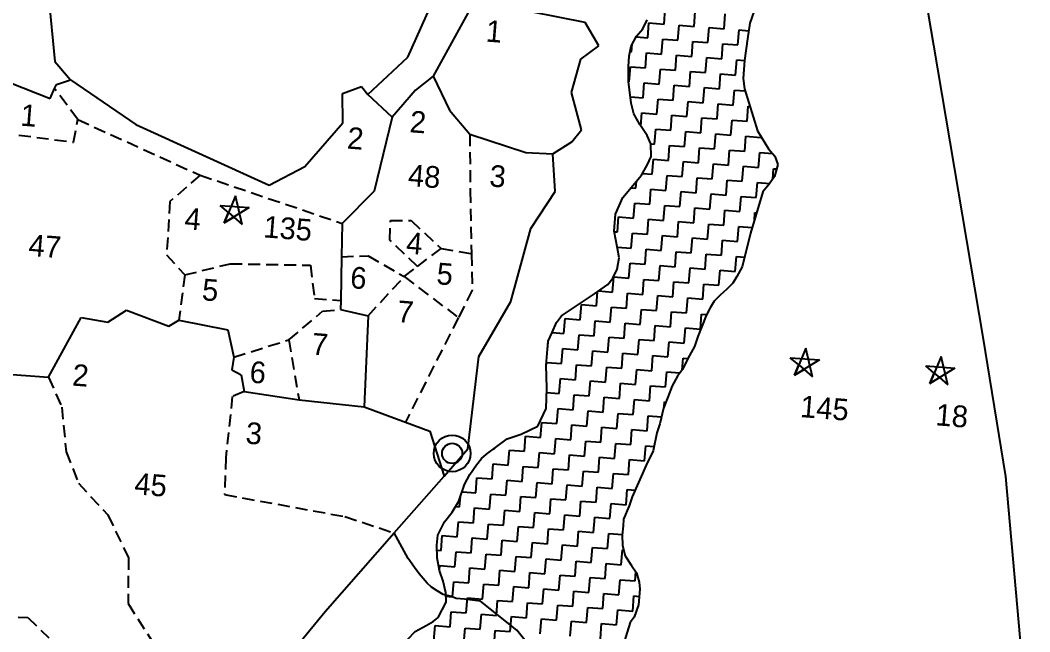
# Model space of a CAD drawing. Header units: metres. Extents: x 292752 to 294952, y 2098977 to 2102453.
# Drawn here: x 294385.6 to 294805.6, y 2101247 to 2101501.5 of the extents above; entities that cross this region are included whole.
import ezdxf
from ezdxf.enums import TextEntityAlignment as Align

# ---------------------------------------------------------------- set-up
doc = ezdxf.new("R2010")
doc.units = ezdxf.units.M
doc.linetypes.add('DASHED', pattern=[0.75, 0.5, -0.25])
for name, color, linetype in [('LINE_WATER', 4, 'Continuous'), ('POLY_HATCH', 12, 'Continuous'), ('POLY_PARCEL', 6, 'Continuous'), ('POLY_SUBPARCEL', 6, 'DASHED'), ('TEXT_MAPIN', 7, 'Continuous'), ('TEXT_PARCEL', 7, 'Continuous'), ('V_BOUND_LINE', 7, 'Continuous')]:
    doc.layers.add(name, color=color, linetype=linetype)
doc.styles.add('TEXT_MAP', font='', dxfattribs={"height": 2.5})
doc.styles.get('TEXT_MAP').set_extended_font_data('Kruti Dev 050')

msp = doc.modelspace()

# ---------------------------------------------------------------- linework, layer by layer
for p, q in [((294475.16, 2101428.37), (294470.49, 2101417.11)), ((294478, 2101416.51), (294475.16, 2101428.37)), ((294468.74, 2101424.43), (294480.88, 2101423.47)), ((294472.27, 2101421.41), (294468.74, 2101424.43)), ((294480.88, 2101423.47), (294470.48, 2101417.1)), ((294470.48, 2101417.1), (294472.27, 2101421.41)), ((294470.49, 2101417.11), (294474.46, 2101419.54)), ((294472.27, 2101421.41), (294474.46, 2101419.54)), ((294474.46, 2101419.54), (294478, 2101416.51)), ((294712.39, 2101364.98), (294707.72, 2101353.71)), ((294715.23, 2101353.12), (294712.39, 2101364.98)), ((294705.97, 2101361.04), (294718.12, 2101360.08)), ((294709.5, 2101358.02), (294705.97, 2101361.04)), ((294768.71, 2101361.55), (294764.04, 2101350.29)), ((294771.55, 2101349.7), (294768.71, 2101361.55)), ((294718.12, 2101360.08), (294707.72, 2101353.71)), ((294707.72, 2101353.71), (294709.5, 2101358.02)), ((294709.5, 2101358.02), (294711.69, 2101356.14)), ((294762.29, 2101357.61), (294774.43, 2101356.65)), ((294765.82, 2101354.59), (294762.29, 2101357.61)), ((294774.43, 2101356.65), (294764.03, 2101350.29)), ((294707.72, 2101353.71), (294711.69, 2101356.14)), ((294711.69, 2101356.14), (294715.23, 2101353.12)), ((294764.03, 2101350.29), (294765.82, 2101354.59)), ((294764.04, 2101350.29), (294768.01, 2101352.72)), ((294765.82, 2101354.59), (294768.01, 2101352.72)), ((294768.01, 2101352.72), (294771.55, 2101349.7))]:
    msp.add_line(p, q)
for radius in [7.63, 4.2]:
    msp.add_circle((294565.32, 2101321.21), radius)
at = {"layer": 'LINE_WATER'}
for p, q in [((294547.02, 2101277.51), (294541.14, 2101288.1)), ((294549.61, 2101273.77), (294547.02, 2101277.51)), ((294551.65, 2101271.04), (294549.61, 2101273.77)), ((294554.88, 2101267.26), (294551.65, 2101271.04)), ((294556.67, 2101265.51), (294554.88, 2101267.26)), ((294559.12, 2101264.03), (294556.67, 2101265.51)), ((294561.58, 2101262.55), (294559.12, 2101264.03)), ((294565.04, 2101261.64), (294561.58, 2101262.55)), ((294566.91, 2101260.85), (294565.04, 2101261.64)), ((294570.42, 2101260.57), (294566.91, 2101260.85)), ((294577.1, 2101259.72), (294570.42, 2101260.57)), ((294592.21, 2101247.61), (294577.1, 2101259.72)), ((294600.39, 2101237.33), (294592.21, 2101247.61))]:
    msp.add_line(p, q, dxfattribs=at)
at = {"layer": 'POLY_HATCH', "linetype": 'Continuous'}
for p, q in [((294653.44, 2101499.88), (294653.93, 2101506.13)), ((294665.94, 2101498.89), (294666.43, 2101505.14)), ((294678.44, 2101497.91), (294678.93, 2101504.16)), ((294646.69, 2101494.12), (294647.19, 2101500.37)), ((294647.19, 2101500.37), (294653.44, 2101499.88)), ((294659.19, 2101493.14), (294659.69, 2101499.39)), ((294659.69, 2101499.39), (294665.94, 2101498.89)), ((294671.7, 2101492.15), (294672.19, 2101498.4)), ((294672.19, 2101498.4), (294678.44, 2101497.91)), ((294684.2, 2101491.16), (294684.69, 2101497.41)), ((294684.69, 2101497.41), (294688.62, 2101497.1)), ((294639.95, 2101488.37), (294640.19, 2101491.43)), ((294641.86, 2101494.51), (294646.69, 2101494.12)), ((294652.45, 2101487.38), (294652.94, 2101493.63)), ((294652.94, 2101493.63), (294659.19, 2101493.14)), ((294664.95, 2101486.39), (294665.45, 2101492.64)), ((294665.45, 2101492.64), (294671.7, 2101492.15)), ((294677.45, 2101485.41), (294677.95, 2101491.66)), ((294677.95, 2101491.66), (294684.2, 2101491.16)), ((294639.35, 2101488.41), (294639.95, 2101488.37)), ((294645.71, 2101481.62), (294646.2, 2101487.87)), ((294646.2, 2101487.87), (294652.45, 2101487.38)), ((294658.21, 2101480.64), (294658.7, 2101486.89)), ((294658.7, 2101486.89), (294664.95, 2101486.39)), ((294670.71, 2101479.65), (294671.2, 2101485.9)), ((294671.2, 2101485.9), (294677.45, 2101485.41)), ((294683.21, 2101478.66), (294683.7, 2101484.91)), ((294683.7, 2101484.91), (294686.91, 2101484.66)), ((294638.96, 2101475.87), (294639.46, 2101482.12)), ((294639.46, 2101482.12), (294645.71, 2101481.62)), ((294651.46, 2101474.88), (294651.96, 2101481.13)), ((294651.96, 2101481.13), (294658.21, 2101480.64)), ((294663.97, 2101473.89), (294664.46, 2101480.14)), ((294664.46, 2101480.14), (294670.71, 2101479.65)), ((294676.47, 2101472.91), (294676.96, 2101479.16)), ((294676.96, 2101479.16), (294683.21, 2101478.66)), ((294638.65, 2101475.89), (294638.96, 2101475.87)), ((294644.72, 2101469.12), (294645.21, 2101475.37)), ((294645.21, 2101475.37), (294651.46, 2101474.88)), ((294657.22, 2101468.14), (294657.72, 2101474.39)), ((294657.72, 2101474.39), (294663.97, 2101473.89)), ((294669.72, 2101467.15), (294670.22, 2101473.4)), ((294670.22, 2101473.4), (294676.47, 2101472.91)), ((294682.22, 2101466.16), (294682.72, 2101472.41)), ((294682.72, 2101472.41), (294687.18, 2101472.06)), ((294639.47, 2101469.54), (294644.72, 2101469.12)), ((294650.48, 2101462.38), (294650.97, 2101468.63)), ((294650.97, 2101468.63), (294657.22, 2101468.14)), ((294662.98, 2101461.39), (294663.47, 2101467.64)), ((294663.47, 2101467.64), (294669.72, 2101467.15)), ((294675.48, 2101460.41), (294675.97, 2101466.66)), ((294675.97, 2101466.66), (294682.22, 2101466.16)), ((294687.98, 2101459.42), (294688.47, 2101465.67)), ((294688.47, 2101465.67), (294689.17, 2101465.61)), ((294643.8, 2101457.43), (294644.23, 2101462.87)), ((294644.23, 2101462.87), (294650.48, 2101462.38)), ((294656.24, 2101455.64), (294656.73, 2101461.89)), ((294656.73, 2101461.89), (294662.98, 2101461.39)), ((294668.74, 2101454.65), (294669.23, 2101460.9)), ((294669.23, 2101460.9), (294675.48, 2101460.41)), ((294681.24, 2101453.66), (294681.73, 2101459.91)), ((294681.73, 2101459.91), (294687.98, 2101459.42)), ((294649.49, 2101449.88), (294649.98, 2101456.13)), ((294649.98, 2101456.13), (294656.24, 2101455.64)), ((294661.99, 2101448.89), (294662.49, 2101455.14)), ((294662.49, 2101455.14), (294668.74, 2101454.65)), ((294674.49, 2101447.9), (294674.99, 2101454.16)), ((294674.99, 2101454.16), (294681.24, 2101453.66)), ((294686.99, 2101446.92), (294687.49, 2101453.17)), ((294687.49, 2101453.17), (294693.74, 2101452.68)), ((294693.74, 2101452.68), (294693.77, 2101453.11)), ((294648.01, 2101449.99), (294649.49, 2101449.88)), ((294655.25, 2101443.13), (294655.74, 2101449.38)), ((294655.74, 2101449.38), (294661.99, 2101448.89)), ((294667.75, 2101442.15), (294668.24, 2101448.4)), ((294668.24, 2101448.4), (294674.49, 2101447.9)), ((294680.25, 2101441.16), (294680.74, 2101447.41)), ((294680.74, 2101447.41), (294686.99, 2101446.92)), ((294692.75, 2101440.17), (294693.24, 2101446.43)), ((294693.24, 2101446.43), (294698.64, 2101446)), ((294648.51, 2101437.38), (294649, 2101443.63)), ((294649, 2101443.63), (294655.25, 2101443.13)), ((294661.01, 2101436.39), (294661.5, 2101442.64)), ((294661.5, 2101442.64), (294667.75, 2101442.15)), ((294673.51, 2101435.4), (294674, 2101441.65)), ((294674, 2101441.65), (294680.25, 2101441.16)), ((294686.01, 2101434.42), (294686.5, 2101440.67)), ((294686.5, 2101440.67), (294692.75, 2101440.17)), ((294644.49, 2101437.69), (294648.51, 2101437.38)), ((294654.26, 2101430.63), (294654.76, 2101436.88)), ((294654.76, 2101436.88), (294661.01, 2101436.39)), ((294698.66, 2101435.31), (294699, 2101439.68)), ((294699, 2101439.68), (294700.22, 2101439.59)), ((294641.76, 2101431.62), (294641.99, 2101434.48)), ((294666.76, 2101429.65), (294667.26, 2101435.9)), ((294667.26, 2101435.9), (294673.51, 2101435.4)), ((294679.26, 2101428.66), (294679.76, 2101434.91)), ((294679.76, 2101434.91), (294686.01, 2101434.42)), ((294691.76, 2101427.67), (294692.26, 2101433.92)), ((294692.26, 2101433.92), (294697.43, 2101433.52)), ((294639.72, 2101431.78), (294641.76, 2101431.62)), ((294647.52, 2101424.88), (294648.01, 2101431.13)), ((294648.01, 2101431.13), (294654.26, 2101430.63)), ((294660.02, 2101423.89), (294660.51, 2101430.14)), ((294660.51, 2101430.14), (294666.76, 2101429.65)), ((294672.52, 2101422.9), (294673.01, 2101429.15)), ((294673.01, 2101429.15), (294679.26, 2101428.66)), ((294685.02, 2101421.92), (294685.51, 2101428.17)), ((294685.51, 2101428.17), (294691.76, 2101427.67)), ((294640.77, 2101419.12), (294641.27, 2101425.37)), ((294641.27, 2101425.37), (294647.52, 2101424.88)), ((294653.28, 2101418.13), (294653.77, 2101424.38)), ((294653.77, 2101424.38), (294660.02, 2101423.89)), ((294634.03, 2101413.36), (294634.52, 2101419.61)), ((294634.52, 2101419.61), (294640.77, 2101419.12)), ((294665.78, 2101417.15), (294666.27, 2101423.4)), ((294666.27, 2101423.4), (294672.52, 2101422.9)), ((294678.28, 2101416.16), (294678.77, 2101422.41)), ((294678.77, 2101422.41), (294685.02, 2101421.92)), ((294691.02, 2101418.18), (294691.27, 2101421.42)), ((294691.27, 2101421.42), (294691.97, 2101421.37)), ((294646.53, 2101412.38), (294647.03, 2101418.63)), ((294647.03, 2101418.63), (294653.28, 2101418.13)), ((294659.03, 2101411.39), (294659.53, 2101417.64)), ((294659.53, 2101417.64), (294665.78, 2101417.15)), ((294671.53, 2101410.4), (294672.03, 2101416.65)), ((294672.03, 2101416.65), (294678.28, 2101416.16)), ((294684.03, 2101409.42), (294684.53, 2101415.67)), ((294684.53, 2101415.67), (294690.13, 2101415.22)), ((294632.79, 2101413.46), (294634.03, 2101413.36)), ((294639.79, 2101406.62), (294640.28, 2101412.87)), ((294640.28, 2101412.87), (294646.53, 2101412.38)), ((294652.29, 2101405.63), (294652.78, 2101411.88)), ((294652.78, 2101411.88), (294659.03, 2101411.39)), ((294633.96, 2101407.08), (294639.79, 2101406.62)), ((294664.79, 2101404.65), (294665.28, 2101410.9)), ((294665.28, 2101410.9), (294671.53, 2101410.4)), ((294677.29, 2101403.66), (294677.78, 2101409.91)), ((294677.78, 2101409.91), (294684.03, 2101409.42)), ((294645.55, 2101399.88), (294646.04, 2101406.13)), ((294646.04, 2101406.13), (294652.29, 2101405.63)), ((294658.05, 2101398.89), (294658.54, 2101405.14)), ((294658.54, 2101405.14), (294664.79, 2101404.65)), ((294670.55, 2101397.9), (294671.04, 2101404.15)), ((294671.04, 2101404.15), (294677.29, 2101403.66)), ((294683.05, 2101396.92), (294683.54, 2101403.17)), ((294683.54, 2101403.17), (294686.94, 2101402.9)), ((294638.8, 2101394.12), (294639.3, 2101400.37)), ((294639.3, 2101400.37), (294645.55, 2101399.88)), ((294651.3, 2101393.13), (294651.8, 2101399.38)), ((294651.8, 2101399.38), (294658.05, 2101398.89)), ((294663.8, 2101392.14), (294664.3, 2101398.4)), ((294664.3, 2101398.4), (294670.55, 2101397.9)), ((294632.06, 2101388.36), (294632.55, 2101394.61)), ((294632.55, 2101394.61), (294638.8, 2101394.12)), ((294676.3, 2101391.16), (294676.8, 2101397.41)), ((294676.8, 2101397.41), (294683.05, 2101396.92)), ((294644.56, 2101387.37), (294645.05, 2101393.62)), ((294645.05, 2101393.62), (294651.3, 2101393.13)), ((294657.06, 2101386.39), (294657.55, 2101392.64)), ((294657.55, 2101392.64), (294663.8, 2101392.14)), ((294669.56, 2101385.4), (294670.05, 2101391.65)), ((294670.05, 2101391.65), (294676.3, 2101391.16)), ((294625.31, 2101382.6), (294625.78, 2101388.51)), ((294626.22, 2101388.82), (294632.06, 2101388.36)), ((294637.82, 2101381.62), (294638.31, 2101387.87)), ((294638.31, 2101387.87), (294644.56, 2101387.37)), ((294650.32, 2101380.63), (294650.81, 2101386.88)), ((294650.81, 2101386.88), (294657.06, 2101386.39)), ((294662.82, 2101379.64), (294663.31, 2101385.89)), ((294663.31, 2101385.89), (294669.56, 2101385.4)), ((294618.57, 2101376.85), (294619.06, 2101383.1)), ((294619.06, 2101383.1), (294625.31, 2101382.6)), ((294631.07, 2101375.86), (294631.56, 2101382.11)), ((294631.56, 2101382.11), (294637.82, 2101381.62)), ((294611.83, 2101371.09), (294612.32, 2101377.34)), ((294612.32, 2101377.34), (294618.57, 2101376.85)), ((294643.57, 2101374.87), (294644.07, 2101381.12)), ((294644.07, 2101381.12), (294650.32, 2101380.63)), ((294656.07, 2101373.89), (294656.57, 2101380.14)), ((294656.57, 2101380.14), (294662.82, 2101379.64)), ((294668.57, 2101372.9), (294669.07, 2101379.15)), ((294669.07, 2101379.15), (294671.19, 2101378.98)), ((294624.33, 2101370.1), (294624.82, 2101376.35)), ((294624.82, 2101376.35), (294631.07, 2101375.86)), ((294636.83, 2101369.12), (294637.32, 2101375.37)), ((294637.32, 2101375.37), (294643.57, 2101374.87)), ((294649.33, 2101368.13), (294649.82, 2101374.38)), ((294649.82, 2101374.38), (294656.07, 2101373.89)), ((294661.83, 2101367.14), (294662.32, 2101373.39)), ((294662.32, 2101373.39), (294668.57, 2101372.9)), ((294606.9, 2101371.48), (294611.83, 2101371.09)), ((294617.58, 2101364.35), (294618.08, 2101370.6)), ((294618.08, 2101370.6), (294624.33, 2101370.1)), ((294630.09, 2101363.36), (294630.58, 2101369.61)), ((294630.58, 2101369.61), (294636.83, 2101369.12)), ((294605.02, 2101365.34), (294605.08, 2101365.33)), ((294605.08, 2101365.33), (294605.3, 2101368.06)), ((294610.84, 2101358.59), (294611.33, 2101364.84)), ((294611.33, 2101364.84), (294617.58, 2101364.35)), ((294642.59, 2101362.37), (294643.08, 2101368.62)), ((294643.08, 2101368.62), (294649.33, 2101368.13)), ((294655.09, 2101361.39), (294655.58, 2101367.64)), ((294655.58, 2101367.64), (294661.83, 2101367.14)), ((294623.34, 2101357.6), (294623.83, 2101363.85)), ((294623.83, 2101363.85), (294630.09, 2101363.36)), ((294635.84, 2101356.62), (294636.34, 2101362.87)), ((294636.34, 2101362.87), (294642.59, 2101362.37)), ((294648.34, 2101355.63), (294648.84, 2101361.88)), ((294648.84, 2101361.88), (294655.09, 2101361.39)), ((294660.94, 2101355.84), (294661.34, 2101360.89)), ((294661.34, 2101360.89), (294663.43, 2101360.73)), ((294604.45, 2101357.28), (294604.59, 2101359.08)), ((294604.59, 2101359.08), (294610.84, 2101358.59)), ((294616.6, 2101351.85), (294617.09, 2101358.1)), ((294617.09, 2101358.1), (294623.34, 2101357.6)), ((294629.1, 2101350.86), (294629.59, 2101357.11)), ((294629.59, 2101357.11), (294635.84, 2101356.62)), ((294609.85, 2101346.09), (294610.35, 2101352.34)), ((294610.35, 2101352.34), (294616.6, 2101351.85)), ((294641.6, 2101349.87), (294642.09, 2101356.12)), ((294642.09, 2101356.12), (294648.34, 2101355.63)), ((294654.1, 2101348.89), (294654.59, 2101355.14)), ((294654.59, 2101355.14), (294660.05, 2101354.71)), ((294622.35, 2101345.1), (294622.85, 2101351.35)), ((294622.85, 2101351.35), (294629.1, 2101350.86)), ((294634.86, 2101344.11), (294635.35, 2101350.37)), ((294635.35, 2101350.37), (294641.6, 2101349.87)), ((294647.36, 2101343.13), (294647.85, 2101349.38)), ((294647.85, 2101349.38), (294654.1, 2101348.89)), ((294604.59, 2101346.5), (294609.85, 2101346.09)), ((294615.61, 2101339.34), (294616.1, 2101345.59)), ((294616.1, 2101345.59), (294622.35, 2101345.1)), ((294628.11, 2101338.36), (294628.61, 2101344.61)), ((294628.61, 2101344.61), (294634.86, 2101344.11)), ((294608.87, 2101333.59), (294609.36, 2101339.84)), ((294609.36, 2101339.84), (294615.61, 2101339.34)), ((294640.61, 2101337.37), (294641.11, 2101343.62)), ((294641.11, 2101343.62), (294647.36, 2101343.13)), ((294653.46, 2101340.73), (294653.61, 2101342.64)), ((294653.61, 2101342.64), (294654.18, 2101342.59)), ((294621.37, 2101332.6), (294621.86, 2101338.85)), ((294621.86, 2101338.85), (294628.11, 2101338.36)), ((294633.87, 2101331.61), (294634.36, 2101337.86)), ((294634.36, 2101337.86), (294640.61, 2101337.37)), ((294646.37, 2101330.63), (294646.86, 2101336.88)), ((294646.86, 2101336.88), (294652.38, 2101336.44)), ((294602.12, 2101327.83), (294602.62, 2101334.08)), ((294602.62, 2101334.08), (294608.87, 2101333.59)), ((294614.62, 2101326.84), (294615.12, 2101333.09)), ((294615.12, 2101333.09), (294621.37, 2101332.6)), ((294627.13, 2101325.86), (294627.62, 2101332.11)), ((294627.62, 2101332.11), (294633.87, 2101331.61)), ((294639.63, 2101324.87), (294640.12, 2101331.12)), ((294640.12, 2101331.12), (294646.37, 2101330.63)), ((294595.38, 2101322.07), (294595.87, 2101328.32)), ((294595.87, 2101328.32), (294602.12, 2101327.83)), ((294607.88, 2101321.09), (294608.37, 2101327.34)), ((294608.37, 2101327.34), (294614.62, 2101326.84)), ((294582.55, 2101323.09), (294582.88, 2101323.06)), ((294582.88, 2101323.06), (294582.9, 2101323.35)), ((294620.38, 2101320.1), (294620.88, 2101326.35)), ((294620.88, 2101326.35), (294627.13, 2101325.86)), ((294632.88, 2101319.11), (294633.38, 2101325.36)), ((294633.38, 2101325.36), (294639.63, 2101324.87)), ((294645.38, 2101318.13), (294645.88, 2101324.38)), ((294645.88, 2101324.38), (294649.3, 2101324.11)), ((294588.64, 2101316.32), (294589.13, 2101322.57)), ((294589.13, 2101322.57), (294595.38, 2101322.07)), ((294601.14, 2101315.33), (294601.63, 2101321.58)), ((294601.63, 2101321.58), (294607.88, 2101321.09)), ((294613.64, 2101314.34), (294614.13, 2101320.59)), ((294614.13, 2101320.59), (294620.38, 2101320.1)), ((294626.14, 2101313.36), (294626.63, 2101319.61)), ((294626.63, 2101319.61), (294632.88, 2101319.11)), ((294638.64, 2101312.37), (294639.13, 2101318.62)), ((294639.13, 2101318.62), (294645.38, 2101318.13)), ((294576.12, 2101317.3), (294576.14, 2101317.3)), ((294576.14, 2101317.3), (294576.14, 2101317.33)), ((294581.89, 2101310.56), (294582.39, 2101316.81)), ((294582.39, 2101316.81), (294588.64, 2101316.32)), ((294594.39, 2101309.57), (294594.89, 2101315.82)), ((294594.89, 2101315.82), (294601.14, 2101315.33)), ((294606.89, 2101308.59), (294607.39, 2101314.84)), ((294607.39, 2101314.84), (294613.64, 2101314.34)), ((294575.15, 2101304.8), (294575.64, 2101311.05)), ((294575.64, 2101311.05), (294581.89, 2101310.56)), ((294619.4, 2101307.6), (294619.89, 2101313.85)), ((294619.89, 2101313.85), (294626.14, 2101313.36)), ((294631.9, 2101306.61), (294632.39, 2101312.86)), ((294632.39, 2101312.86), (294638.64, 2101312.37)), ((294587.65, 2101303.82), (294588.14, 2101310.07)), ((294588.14, 2101310.07), (294594.39, 2101309.57)), ((294600.15, 2101302.83), (294600.64, 2101309.08)), ((294600.64, 2101309.08), (294606.89, 2101308.59)), ((294612.65, 2101301.84), (294613.14, 2101308.09)), ((294613.14, 2101308.09), (294619.4, 2101307.6)), ((294625.15, 2101300.86), (294625.65, 2101307.11)), ((294625.65, 2101307.11), (294631.9, 2101306.61)), ((294637.65, 2101299.87), (294638.15, 2101306.12)), ((294638.15, 2101306.12), (294641.43, 2101305.86)), ((294568.41, 2101299.04), (294568.74, 2101303.26)), ((294569.44, 2101305.25), (294575.15, 2101304.8)), ((294580.91, 2101298.06), (294581.4, 2101304.31)), ((294581.4, 2101304.31), (294587.65, 2101303.82)), ((294593.41, 2101297.07), (294593.9, 2101303.32)), ((294593.9, 2101303.32), (294600.15, 2101302.83)), ((294605.91, 2101296.09), (294606.4, 2101302.34)), ((294606.4, 2101302.34), (294612.65, 2101301.84)), ((294566.76, 2101299.17), (294568.41, 2101299.04)), ((294574.16, 2101292.3), (294574.66, 2101298.55)), ((294574.66, 2101298.55), (294580.91, 2101298.06)), ((294586.66, 2101291.31), (294587.16, 2101297.56)), ((294587.16, 2101297.56), (294593.41, 2101297.07)), ((294618.41, 2101295.1), (294618.9, 2101301.35)), ((294618.9, 2101301.35), (294625.15, 2101300.86)), ((294630.91, 2101294.11), (294631.4, 2101300.36)), ((294631.4, 2101300.36), (294637.65, 2101299.87)), ((294599.16, 2101290.33), (294599.66, 2101296.58)), ((294599.66, 2101296.58), (294605.91, 2101296.09)), ((294611.67, 2101289.34), (294612.16, 2101295.59)), ((294612.16, 2101295.59), (294618.41, 2101295.1)), ((294624.17, 2101288.35), (294624.66, 2101294.61)), ((294624.66, 2101294.61), (294630.91, 2101294.11)), ((294567.42, 2101286.54), (294567.91, 2101292.79)), ((294567.91, 2101292.79), (294574.16, 2101292.3)), ((294579.92, 2101285.56), (294580.41, 2101291.81)), ((294580.41, 2101291.81), (294586.66, 2101291.31)), ((294592.42, 2101284.57), (294592.91, 2101290.82)), ((294592.91, 2101290.82), (294599.16, 2101290.33)), ((294604.92, 2101283.58), (294605.41, 2101289.83)), ((294605.41, 2101289.83), (294611.67, 2101289.34)), ((294560.68, 2101280.79), (294561.17, 2101287.04)), ((294561.17, 2101287.04), (294567.42, 2101286.54)), ((294573.18, 2101279.8), (294573.67, 2101286.05)), ((294573.67, 2101286.05), (294579.92, 2101285.56)), ((294585.68, 2101278.81), (294586.17, 2101285.06)), ((294586.17, 2101285.06), (294592.42, 2101284.57)), ((294617.42, 2101282.6), (294617.92, 2101288.85)), ((294617.92, 2101288.85), (294624.17, 2101288.35)), ((294629.92, 2101281.61), (294630.42, 2101287.86)), ((294630.42, 2101287.86), (294636.1, 2101287.41)), ((294559.01, 2101280.92), (294560.68, 2101280.79)), ((294598.18, 2101277.83), (294598.67, 2101284.08)), ((294598.67, 2101284.08), (294604.92, 2101283.58)), ((294610.68, 2101276.84), (294611.17, 2101283.09)), ((294611.17, 2101283.09), (294617.42, 2101282.6)), ((294623.18, 2101275.85), (294623.67, 2101282.1)), ((294623.67, 2101282.1), (294629.92, 2101281.61)), ((294635.68, 2101274.87), (294636.17, 2101281.12)), ((294636.17, 2101281.12), (294636.69, 2101281.08)), ((294566.43, 2101274.04), (294566.93, 2101280.29)), ((294566.93, 2101280.29), (294573.18, 2101279.8)), ((294578.93, 2101273.06), (294579.43, 2101279.31)), ((294579.43, 2101279.31), (294585.68, 2101278.81)), ((294591.43, 2101272.07), (294591.93, 2101278.32)), ((294591.93, 2101278.32), (294598.18, 2101277.83)), ((294603.93, 2101271.08), (294604.43, 2101277.33)), ((294604.43, 2101277.33), (294610.68, 2101276.84)), ((294560.03, 2101272.57), (294560.18, 2101274.54)), ((294560.18, 2101274.54), (294566.43, 2101274.04)), ((294572.19, 2101267.3), (294572.68, 2101273.55)), ((294572.68, 2101273.55), (294578.93, 2101273.06)), ((294584.69, 2101266.31), (294585.18, 2101272.56)), ((294585.18, 2101272.56), (294591.43, 2101272.07)), ((294616.44, 2101270.1), (294616.93, 2101276.35)), ((294616.93, 2101276.35), (294623.18, 2101275.85)), ((294628.94, 2101269.11), (294629.43, 2101275.36)), ((294629.43, 2101275.36), (294635.68, 2101274.87)), ((294597.19, 2101265.33), (294597.68, 2101271.58)), ((294597.68, 2101271.58), (294603.93, 2101271.08)), ((294609.69, 2101264.34), (294610.19, 2101270.59)), ((294610.19, 2101270.59), (294616.44, 2101270.1)), ((294622.19, 2101263.35), (294622.69, 2101269.6)), ((294622.69, 2101269.6), (294628.94, 2101269.11)), ((294634.69, 2101262.37), (294635.19, 2101268.62)), ((294635.19, 2101268.62), (294641.44, 2101268.12)), ((294641.44, 2101268.12), (294641.74, 2101271.91)), ((294565.45, 2101261.54), (294565.94, 2101267.79)), ((294565.94, 2101267.79), (294572.19, 2101267.3)), ((294577.95, 2101260.56), (294578.44, 2101266.81)), ((294578.44, 2101266.81), (294584.69, 2101266.31)), ((294590.45, 2101259.57), (294590.94, 2101265.82)), ((294590.94, 2101265.82), (294597.19, 2101265.33)), ((294602.95, 2101258.58), (294603.44, 2101264.83)), ((294603.44, 2101264.83), (294609.69, 2101264.34)), ((294562.72, 2101261.76), (294565.45, 2101261.54)), ((294571.2, 2101254.8), (294571.7, 2101261.05)), ((294571.7, 2101261.05), (294577.95, 2101260.56)), ((294583.7, 2101253.81), (294584.2, 2101260.06)), ((294584.2, 2101260.06), (294590.45, 2101259.57)), ((294615.45, 2101257.6), (294615.94, 2101263.85)), ((294615.94, 2101263.85), (294622.19, 2101263.35)), ((294627.95, 2101256.61), (294628.44, 2101262.86)), ((294628.44, 2101262.86), (294634.69, 2101262.37)), ((294640.45, 2101255.62), (294640.94, 2101261.87)), ((294640.94, 2101261.87), (294643.13, 2101261.7)), ((294596.2, 2101252.83), (294596.7, 2101259.08)), ((294596.7, 2101259.08), (294602.95, 2101258.58)), ((294608.71, 2101251.84), (294609.2, 2101258.09)), ((294609.2, 2101258.09), (294615.45, 2101257.6)), ((294621.21, 2101250.85), (294621.7, 2101257.1)), ((294621.7, 2101257.1), (294627.95, 2101256.61)), ((294633.71, 2101249.87), (294634.2, 2101256.12)), ((294634.2, 2101256.12), (294640.45, 2101255.62)), ((294564.46, 2101249.04), (294564.95, 2101255.29)), ((294564.95, 2101255.29), (294571.2, 2101254.8)), ((294576.96, 2101248.06), (294577.45, 2101254.31)), ((294577.45, 2101254.31), (294583.7, 2101253.81)), ((294589.46, 2101247.07), (294589.95, 2101253.32)), ((294589.95, 2101253.32), (294596.2, 2101252.83)), ((294601.96, 2101246.08), (294602.46, 2101252.33)), ((294602.46, 2101252.33), (294608.71, 2101251.84)), ((294614.46, 2101245.1), (294614.96, 2101251.35)), ((294614.96, 2101251.35), (294621.21, 2101250.85)), ((294557.72, 2101243.28), (294558.21, 2101249.53)), ((294558.21, 2101249.53), (294564.46, 2101249.04)), ((294570.22, 2101242.3), (294570.71, 2101248.55)), ((294570.71, 2101248.55), (294576.96, 2101248.06)), ((294582.72, 2101241.31), (294583.21, 2101247.56)), ((294583.21, 2101247.56), (294589.46, 2101247.07)), ((294626.96, 2101244.11), (294627.46, 2101250.36)), ((294627.46, 2101250.36), (294633.71, 2101249.87))]:
    msp.add_line(p, q, dxfattribs=at)
at = {"layer": 'POLY_HATCH'}
for p, q in [((294690.93, 2101505.39), (294689.1, 2101500.29)), ((294644.65, 2101497.92), (294646.37, 2101501.59)), ((294689.1, 2101500.29), (294688.1, 2101493.71)), ((294642.02, 2101494.79), (294644.65, 2101497.92)), ((294639.79, 2101490.68), (294642.02, 2101494.79)), ((294688.1, 2101493.71), (294686.92, 2101484.76)), ((294638.98, 2101486.46), (294639.79, 2101490.68)), ((294638.64, 2101482.21), (294638.98, 2101486.46)), ((294686.92, 2101484.76), (294686.32, 2101477.19)), ((294638.63, 2101476.02), (294638.64, 2101482.21)), ((294639.82, 2101466.88), (294638.63, 2101476.02)), ((294686.32, 2101477.19), (294686.93, 2101472.85)), ((294686.93, 2101472.85), (294692.31, 2101455.48)), ((294640.9, 2101462.51), (294639.82, 2101466.88)), ((294643.4, 2101458.03), (294640.9, 2101462.51)), ((294646.38, 2101453.51), (294643.4, 2101458.03)), ((294648.01, 2101450.05), (294646.38, 2101453.51)), ((294692.31, 2101455.48), (294696.95, 2101447.97)), ((294648.08, 2101444.8), (294648.01, 2101450.05)), ((294646.36, 2101441.13), (294648.08, 2101444.8)), ((294696.95, 2101447.97), (294699.57, 2101444.91)), ((294699.57, 2101444.91), (294700.73, 2101441.49)), ((294644.13, 2101437.02), (294646.36, 2101441.13)), ((294700.73, 2101441.49), (294699.37, 2101436.36)), ((294636.24, 2101427.65), (294644.13, 2101437.02)), ((294699.37, 2101436.36), (294697.21, 2101433.19)), ((294697.21, 2101433.19), (294694.59, 2101430.07)), ((294694.59, 2101430.07), (294689.42, 2101412.86)), ((294633.32, 2101420.74), (294636.24, 2101427.65)), ((294632.76, 2101413.64), (294633.32, 2101420.74)), ((294634.09, 2101406.4), (294632.76, 2101413.64)), ((294689.42, 2101412.86), (294685.93, 2101398.86)), ((294633.89, 2101397.84), (294634.74, 2101402.54)), ((294634.74, 2101402.54), (294634.09, 2101406.4)), ((294685.93, 2101398.86), (294683.7, 2101394.75)), ((294630.05, 2101391.48), (294632.17, 2101394.17)), ((294632.17, 2101394.17), (294633.89, 2101397.84)), ((294683.7, 2101394.75), (294682.06, 2101392.02)), ((294624.51, 2101387.63), (294630.05, 2101391.48)), ((294682.06, 2101392.02), (294679.47, 2101389.37)), ((294610.81, 2101378.39), (294624.51, 2101387.63)), ((294676.91, 2101387.19), (294674.32, 2101384.54)), ((294679.47, 2101389.37), (294676.91, 2101387.19)), ((294672.68, 2101381.81), (294671, 2101378.61)), ((294674.32, 2101384.54), (294672.68, 2101381.81)), ((294608.69, 2101375.7), (294610.81, 2101378.39)), ((294671, 2101378.61), (294669.2, 2101373.99)), ((294606.94, 2101371.56), (294608.69, 2101375.7)), ((294669.2, 2101373.99), (294667.45, 2101369.85)), ((294605.22, 2101367.88), (294606.94, 2101371.56)), ((294667.45, 2101369.85), (294666.16, 2101365.66)), ((294604.43, 2101357.95), (294605.22, 2101367.88)), ((294666.16, 2101365.66), (294663.39, 2101360.65)), ((294663.39, 2101360.65), (294661.12, 2101356.06)), ((294604.63, 2101348.41), (294604.43, 2101357.95)), ((294659, 2101353.38), (294656.77, 2101349.27)), ((294661.12, 2101356.06), (294659, 2101353.38)), ((294604.44, 2101339.86), (294604.63, 2101348.41)), ((294656.77, 2101349.27), (294654.98, 2101344.65)), ((294654.98, 2101344.65), (294653.18, 2101340.03)), ((294601, 2101332.51), (294604.44, 2101339.86)), ((294653.18, 2101340.03), (294651.71, 2101333.48)), ((294594.07, 2101329.25), (294601, 2101332.51)), ((294651.71, 2101333.48), (294650.47, 2101329.77)), ((294579.6, 2101320.87), (294588.2, 2101327.33)), ((294588.2, 2101327.33), (294594.07, 2101329.25)), ((294650.47, 2101329.77), (294648.93, 2101322.27)), ((294575.44, 2101316.44), (294577.55, 2101319.13)), ((294577.55, 2101319.13), (294579.6, 2101320.87)), ((294648.93, 2101322.27), (294646.07, 2101316.31)), ((294572.73, 2101312.37), (294575.44, 2101316.44)), ((294646.07, 2101316.31), (294640.2, 2101303.1)), ((294570.5, 2101308.26), (294572.73, 2101312.37)), ((294568.05, 2101301.31), (294570.5, 2101308.26)), ((294640.2, 2101303.1), (294638.95, 2101299.39)), ((294565.31, 2101296.77), (294568.05, 2101301.31)), ((294638.95, 2101299.39), (294636.61, 2101293.86)), ((294562.13, 2101292.73), (294565.31, 2101296.77)), ((294636.61, 2101293.86), (294636.39, 2101291.02)), ((294559.32, 2101287.24), (294562.13, 2101292.73)), ((294636.39, 2101291.02), (294636.09, 2101287.24)), ((294558.98, 2101282.99), (294559.32, 2101287.24)), ((294636.09, 2101287.24), (294636.23, 2101282.94)), ((294559.04, 2101277.74), (294558.98, 2101282.99)), ((294636.23, 2101282.94), (294637.31, 2101278.57)), ((294560.05, 2101272.43), (294559.04, 2101277.74)), ((294637.31, 2101278.57), (294639.85, 2101274.56)), ((294561.61, 2101268.02), (294560.05, 2101272.43)), ((294639.85, 2101274.56), (294642, 2101271.54)), ((294642, 2101271.54), (294643.12, 2101267.64)), ((294562.66, 2101263.18), (294561.61, 2101268.02)), ((294643.37, 2101264.77), (294642.84, 2101258.14)), ((294643.12, 2101267.64), (294643.37, 2101264.77)), ((294562.83, 2101259.35), (294562.66, 2101263.18)), ((294559.47, 2101252.96), (294562.83, 2101259.35)), ((294642.84, 2101258.14), (294641.01, 2101253.05)), ((294557.43, 2101251.21), (294559.47, 2101252.96)), ((294641.01, 2101253.05), (294639.41, 2101250.8)), ((294549.95, 2101247.04), (294554.44, 2101249.54)), ((294554.44, 2101249.54), (294557.43, 2101251.21)), ((294639.41, 2101250.8), (294636.26, 2101241.05)), ((294546.85, 2101243.95), (294549.95, 2101247.04))]:
    msp.add_line(p, q, dxfattribs=at)
at = {"layer": 'POLY_PARCEL'}
for p, q in [((294576.77, 2101513.42), (294557.48, 2101478.14)), ((294620.69, 2101500.57), (294586.99, 2101507.18)), ((294626.26, 2101490.76), (294620.69, 2101500.57)), ((294618.88, 2101485.23), (294626.26, 2101490.76)), ((294615, 2101471.38), (294618.88, 2101485.23)), ((294557.48, 2101478.14), (294550.07, 2101472.34)), ((294557.48, 2101478.14), (294564.19, 2101464)), ((294381.54, 2101475.41), (294398.08, 2101468.88)), ((294399.95, 2101472.99), (294400.74, 2101474.72)), ((294400.74, 2101474.72), (294406.54, 2101476.63)), ((294398.08, 2101468.88), (294399.95, 2101472.99)), ((294540.3, 2101461.17), (294530.26, 2101470.49)), ((294550.07, 2101472.34), (294540.3, 2101461.17)), ((294619.05, 2101455.79), (294615, 2101471.38)), ((294564.19, 2101464), (294572.64, 2101454.11)), ((294540.3, 2101461.17), (294532.81, 2101430.33)), ((294572.64, 2101454.11), (294595.97, 2101446.46)), ((294615.05, 2101450.83), (294619.05, 2101455.79)), ((294607.16, 2101445.9), (294615.05, 2101450.83)), ((294595.97, 2101446.46), (294607.16, 2101445.9)), ((294608.11, 2101430.15), (294607.16, 2101445.9)), ((294532.81, 2101430.33), (294519.53, 2101416.94)), ((294598.01, 2101414.84), (294608.11, 2101430.15)), ((294519.53, 2101416.94), (294519.29, 2101403.02)), ((294589.77, 2101384.39), (294598.01, 2101414.84)), ((294519.29, 2101403.02), (294518.96, 2101384.8)), ((294518.96, 2101384.8), (294518.89, 2101381.08)), ((294576.42, 2101361.51), (294589.77, 2101384.39)), ((294397.45, 2101352.88), (294411.01, 2101377.78)), ((294411.01, 2101377.78), (294422.09, 2101375.86)), ((294422.09, 2101375.86), (294429.86, 2101380.86)), ((294429.86, 2101380.86), (294447.44, 2101374.13)), ((294518.89, 2101381.08), (294530.36, 2101378.51)), ((294530.36, 2101378.51), (294528.76, 2101340.6)), ((294447.44, 2101374.13), (294451.66, 2101376.68)), ((294451.66, 2101376.68), (294472.06, 2101372.62)), ((294472.06, 2101372.62), (294474.49, 2101361.28)), ((294474.49, 2101361.28), (294473.61, 2101355.97)), ((294571.83, 2101323.06), (294576.42, 2101361.51)), ((294378.6, 2101354.37), (294397.45, 2101352.88)), ((294473.61, 2101355.97), (294477.57, 2101353.84)), ((294477.57, 2101353.84), (294478.84, 2101346.9)), ((294478.84, 2101346.9), (294501.62, 2101343.51)), ((294501.62, 2101343.51), (294528.76, 2101340.6)), ((294528.76, 2101340.6), (294545.87, 2101334.19)), ((294545.87, 2101334.19), (294556.01, 2101330.4)), ((294556.01, 2101330.4), (294561.92, 2101311.77)), ((294561.92, 2101311.77), (294571.83, 2101323.06)), ((294541.14, 2101288.1), (294561.92, 2101311.77)), ((294512.5, 2101255.45), (294541.14, 2101288.1)), ((294493.93, 2101232.81), (294512.5, 2101255.45))]:
    msp.add_line(p, q, dxfattribs=at)
at = {"layer": 'POLY_SUBPARCEL', "ltscale": 10}
for p, q in [((294409.6, 2101460.12), (294399.95, 2101472.99)), ((294407.83, 2101450.69), (294409.6, 2101460.12)), ((294409.6, 2101460.12), (294460.43, 2101436.97)), ((294377.62, 2101454.65), (294407.83, 2101450.69)), ((294572.64, 2101454.11), (294572.83, 2101430.52)), ((294460.43, 2101436.97), (294447.94, 2101426)), ((294460.43, 2101436.97), (294519.53, 2101416.94)), ((294572.83, 2101430.52), (294573.36, 2101404.29)), ((294447.94, 2101426), (294446.54, 2101403.9)), ((294539.41, 2101409.92), (294539.71, 2101418.1)), ((294539.71, 2101418.1), (294548.26, 2101418.1)), ((294548.26, 2101418.1), (294560.68, 2101406.53)), ((294550.87, 2101398.98), (294539.41, 2101409.92)), ((294446.54, 2101403.9), (294454.07, 2101395.45)), ((294519.29, 2101403.02), (294530.35, 2101403.46)), ((294530.35, 2101403.46), (294545.39, 2101394.75)), ((294550.87, 2101398.98), (294560.68, 2101406.53)), ((294560.68, 2101406.53), (294573.36, 2101404.29)), ((294573.36, 2101404.29), (294573.67, 2101389.11)), ((294454.07, 2101395.45), (294472.9, 2101400.11)), ((294472.9, 2101400.11), (294506.36, 2101399.52)), ((294506.36, 2101399.52), (294508.01, 2101385.72)), ((294545.39, 2101394.75), (294550.87, 2101398.98)), ((294454.07, 2101395.45), (294451.66, 2101376.68)), ((294530.36, 2101378.51), (294545.39, 2101394.75)), ((294545.39, 2101394.75), (294567.89, 2101377.7)), ((294508.01, 2101385.72), (294518.96, 2101384.8)), ((294573.67, 2101389.11), (294567.89, 2101377.7)), ((294497.41, 2101368.45), (294511.34, 2101380.34)), ((294511.34, 2101380.34), (294518.89, 2101381.08)), ((294567.89, 2101377.7), (294545.87, 2101334.19)), ((294474.49, 2101361.28), (294497.41, 2101368.45)), ((294497.41, 2101368.45), (294501.62, 2101343.51)), ((294397.45, 2101352.88), (294402.94, 2101340.45)), ((294473.85, 2101344.88), (294471.2, 2101319.53)), ((294478.84, 2101346.9), (294473.85, 2101344.88)), ((294402.94, 2101340.45), (294404.71, 2101321.87)), ((294404.71, 2101321.87), (294409.83, 2101308.85)), ((294471.2, 2101319.53), (294470.63, 2101304.05)), ((294409.83, 2101308.85), (294422.06, 2101295.59)), ((294470.63, 2101304.05), (294520.73, 2101294.92)), ((294422.06, 2101295.59), (294430.69, 2101277.76)), ((294520.73, 2101294.92), (294541.14, 2101288.1)), ((294430.69, 2101277.76), (294430.48, 2101258.69)), ((294430.48, 2101258.69), (294440.57, 2101243.02)), ((294377.26, 2101253.47), (294388.86, 2101252.88)), ((294388.86, 2101252.88), (294397.58, 2101244.42))]:
    msp.add_line(p, q, dxfattribs=at)
at = {"layer": 'V_BOUND_LINE'}
for p, q in [((294749.18, 2101588.76), (294765.5, 2101491.08)), ((294546.9, 2101486.02), (294575.65, 2101550.4)), ((294395.27, 2101533.78), (294399.98, 2101484.31)), ((294765.5, 2101491.08), (294786.09, 2101369.52)), ((294399.98, 2101484.31), (294406.54, 2101476.63)), ((294530.26, 2101470.49), (294546.9, 2101486.02)), ((294406.54, 2101476.63), (294433.75, 2101458)), ((294519.75, 2101470.92), (294527.66, 2101473.92)), ((294527.66, 2101473.92), (294530.26, 2101470.49)), ((294519.86, 2101458.73), (294519.75, 2101470.92)), ((294433.75, 2101458), (294489.13, 2101432.84)), ((294504.09, 2101440.62), (294519.86, 2101458.73)), ((294489.13, 2101432.84), (294504.09, 2101440.62)), ((294786.09, 2101369.52), (294795.51, 2101311.6)), ((294795.51, 2101311.6), (294805.6, 2101198.65))]:
    msp.add_line(p, q, dxfattribs=at)

# ---------------------------------------------------------------- texts
at = {"layer": 'TEXT_MAPIN', "style": 'TEXT_MAP'}
for s, p in [('1', (294582.78, 2101496.84)), ('1', (294389.2, 2101461.85)), ('2', (294551.12, 2101459.17)), ('2', (294525.1, 2101452.38)), ('3', (294584.28, 2101436.56)), ('4', (294457.45, 2101418.75)), ('4', (294549.64, 2101408.59)), ('6', (294526.37, 2101394.25)), ('5', (294562.27, 2101395.81)), ('5', (294464.71, 2101389.15)), ('7', (294545.9, 2101380.13)), ('7', (294510.33, 2101366.62)), ('2', (294410.76, 2101353.76)), ('6', (294484.51, 2101354.94)), ('3', (294482.86, 2101329.56))]:
    msp.add_text(s, height=9.03, rotation=355.4876, dxfattribs=at).set_placement(p, align=Align.MIDDLE)
for s, p in [('135', (294486.57, 2101411.14)), ('145', (294709.83, 2101336.35)), ('18', (294766.15, 2101332.93))]:
    msp.add_text(s, height=9.029, rotation=355.4876, dxfattribs=at).set_placement(p)
at = {"layer": 'TEXT_PARCEL', "style": 'TEXT_MAP'}
for s, p in [('48', (294553.74, 2101436.53)), ('47', (294395.91, 2101407.44)), ('45', (294439.93, 2101308.11))]:
    msp.add_text(s, height=9.029, rotation=355.4876, dxfattribs=at).set_placement(p, align=Align.MIDDLE)

doc.saveas('drawing.dxf')
